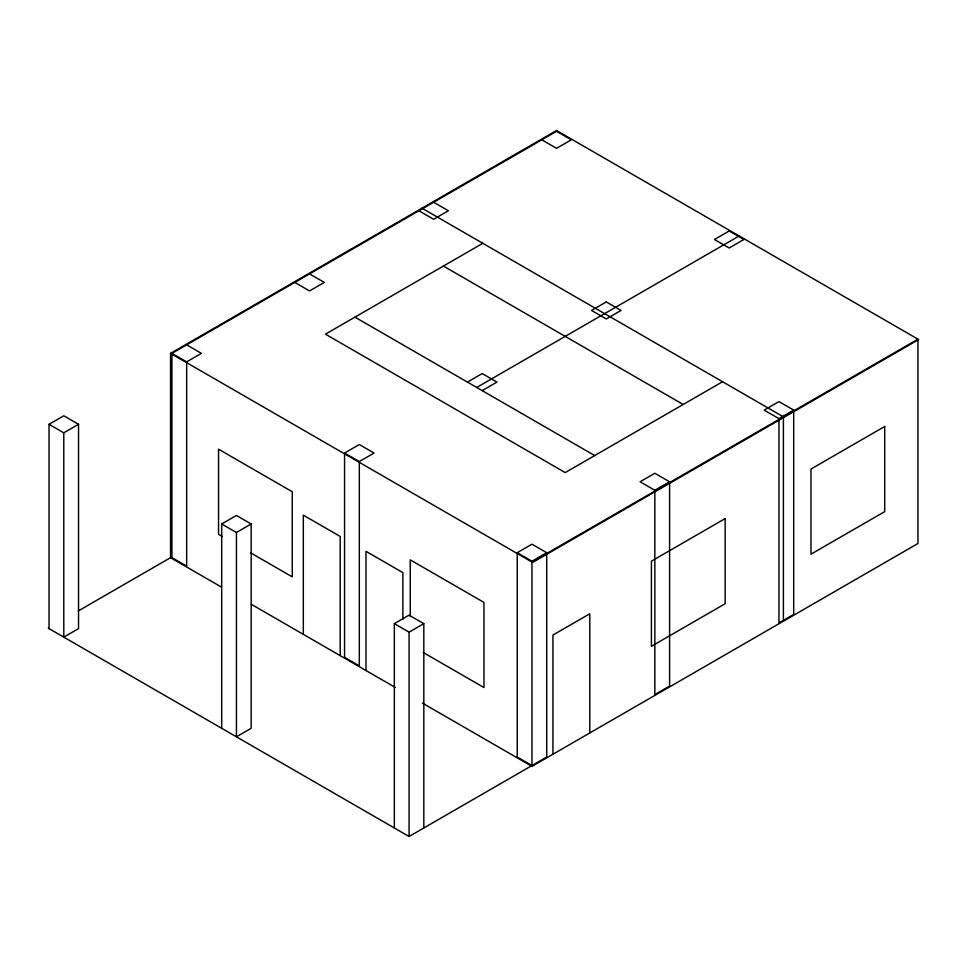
<?xml version="1.0" encoding="UTF-8"?>
<svg xmlns="http://www.w3.org/2000/svg" width="967" height="967" viewBox="0 0 967 967"><rect width="100%" height="100%" fill="white"/><g stroke="black" fill="none" stroke-linecap="round" stroke-linejoin="round"><path stroke-width="1.45" d="M170.543 353.366L556.533 130.509L918.65 339.574L532.648 562.419L170.543 353.366L170.543 557.681L78.242 610.963M49.039 424.308L63.786 415.786L78.532 424.308L78.532 628.623L63.786 637.144L63.786 432.817L49.039 424.308L49.039 628.623M171.232 353.765L557.234 130.908M63.786 432.817L78.532 424.308M186.667 361.876L186.667 566.191L171.921 557.681L171.921 353.366L186.667 361.876L201.414 353.366L186.667 344.844M482.811 243.309L325.444 334.159L565.212 472.585L722.579 381.735M221.685 523.981L236.431 515.471L251.178 523.981L251.178 728.308L236.431 736.818L236.431 532.491L221.685 523.981L221.685 728.308M344.566 453.04L359.313 444.518L374.06 453.04L359.313 461.549L344.566 453.04L344.566 657.355L359.313 665.876L359.313 461.549M467.448 382.098L482.195 373.576L496.941 382.098L482.195 390.608M476.743 387.453L739.163 235.948M236.431 532.491L251.178 523.981M394.331 827.982L394.331 623.655L409.077 615.145L423.824 623.655L423.824 827.982M517.212 552.713L531.959 544.203L546.706 552.713L546.706 757.04L531.959 765.55L517.212 757.04L517.212 552.713L531.959 561.223L546.706 552.713M394.331 623.655L409.077 632.176L423.824 623.655M654.84 490.281L669.587 481.771L669.587 686.087L654.84 694.608L654.84 490.281L640.094 481.771L654.84 473.262L669.587 481.771M778.955 418.626L793.702 410.117L793.702 614.444L778.955 622.953L778.955 418.626L764.208 410.117L778.955 401.607L793.702 410.117M531.959 562.02L917.961 339.175L917.961 543.49L531.959 766.347L422.422 703.106M48.35 628.224L409.077 836.491L531.27 765.949M556.533 131.307L571.279 139.816L556.533 148.326L541.786 139.816M433.651 202.248L448.398 210.758L433.651 219.279L418.916 210.758M421.987 208.195L783.403 416.85L783.403 621.177M443.406 266.058L683.186 404.484M309.549 273.903L324.296 282.412L309.549 290.934L294.802 282.412M354.937 317.14L594.705 455.566M222.422 536.552L218.542 534.316L218.542 449.184L292.264 491.744L292.264 576.876L250.876 552.979M423.171 652.459L483.959 687.549L483.959 602.417L410.238 559.857L410.238 616.608M170.543 557.681L221.516 587.114M251.251 604.278L395.346 687.477M589.797 732.962L589.797 613.767L552.931 635.053L552.931 754.248M531.959 561.223L531.959 766.347M409.077 632.176L409.077 836.491M402.864 619.388L402.864 572.621L365.997 551.335L365.997 670.53M340.191 655.626L340.191 536.443L303.324 515.157L303.324 634.352M606.309 301.922L591.562 310.443L606.309 318.953L621.044 310.443L606.309 301.922M729.178 230.98L714.444 239.49L729.178 248.011L743.925 239.49L729.178 230.98M725.141 518.602L651.407 561.174L651.407 646.307L725.141 603.734L725.141 518.602M884.708 426.483L810.975 469.043L810.975 554.176L884.708 511.616L884.708 426.483"/></g></svg>
